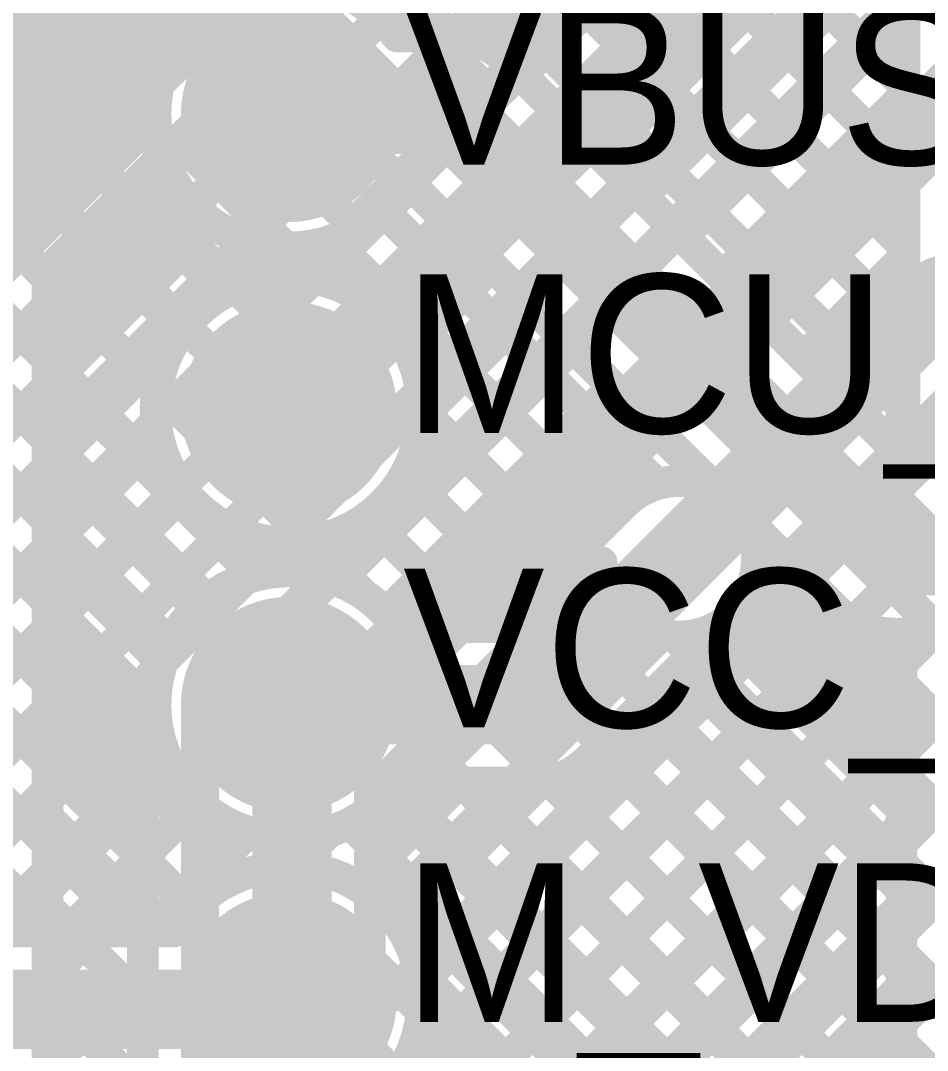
# Model space of a CAD drawing. Header units: millimetres. Extents: x 0.79 to 4.38, y 0.99 to 3.94.
# Drawn here: x 1.7055 to 1.9912, y 1.3521 to 1.6766 of the extents above; entities that cross this region are included whole.
import ezdxf

# ---------------------------------------------------------------- set-up
doc = ezdxf.new("R2010")
doc.units = ezdxf.units.MM
doc.header["$MEASUREMENT"] = 0
for name, color, linetype in [('BottomLayer', 5, 'Continuous'), ('MultiLayer', 9, 'Continuous'), ('TopLayer', 1, 'Continuous'), ('TopOverlay', 2, 'Continuous'), ('TopPaste', 8, 'Continuous'), ('TopSolder', 216, 'Continuous'), ('ViaHoleLayer', 16, 'Continuous')]:
    doc.layers.add(name, color=color, linetype=linetype)

# ---------------------------------------------------------------- blocks, each defined once
blk = doc.blocks.new('S______210')
at = {"layer": 'TopLayer', "const_width": 0.03}
blk.add_lwpolyline([(-0.015, 0, 1), (0.015, 0, 1)], format="xyb", close=True, dxfattribs=at)
at = {"layer": 'TopPaste', "const_width": 0.03}
blk.add_lwpolyline([(-0.015, 0, 1), (0.015, 0, 1)], format="xyb", close=True, dxfattribs=at)
at = {"layer": 'TopSolder', "const_width": 0.034}
blk.add_lwpolyline([(-0.017, 0, 1), (0.017, 0, 1)], format="xyb", close=True, dxfattribs=at)
blk = doc.blocks.new('S______211')
at = {"layer": 'TopLayer', "const_width": 0.03}
blk.add_lwpolyline([(-0.015, 0, 1), (0.015, 0, 1)], format="xyb", close=True, dxfattribs=at)
at = {"layer": 'TopPaste', "const_width": 0.03}
blk.add_lwpolyline([(-0.015, 0, 1), (0.015, 0, 1)], format="xyb", close=True, dxfattribs=at)
at = {"layer": 'TopSolder', "const_width": 0.034}
blk.add_lwpolyline([(-0.017, 0, 1), (0.017, 0, 1)], format="xyb", close=True, dxfattribs=at)
blk = doc.blocks.new('S______212')
at = {"layer": 'TopLayer', "const_width": 0.03}
blk.add_lwpolyline([(-0.015, 0, 1), (0.015, 0, 1)], format="xyb", close=True, dxfattribs=at)
at = {"layer": 'TopPaste', "const_width": 0.03}
blk.add_lwpolyline([(-0.015, 0, 1), (0.015, 0, 1)], format="xyb", close=True, dxfattribs=at)
at = {"layer": 'TopSolder', "const_width": 0.034}
blk.add_lwpolyline([(-0.017, 0, 1), (0.017, 0, 1)], format="xyb", close=True, dxfattribs=at)
blk = doc.blocks.new('S______213')
at = {"layer": 'TopLayer', "const_width": 0.03}
blk.add_lwpolyline([(-0.015, 0, 1), (0.015, 0, 1)], format="xyb", close=True, dxfattribs=at)
at = {"layer": 'TopPaste', "const_width": 0.03}
blk.add_lwpolyline([(-0.015, 0, 1), (0.015, 0, 1)], format="xyb", close=True, dxfattribs=at)
at = {"layer": 'TopSolder', "const_width": 0.034}
blk.add_lwpolyline([(-0.017, 0, 1), (0.017, 0, 1)], format="xyb", close=True, dxfattribs=at)

msp = doc.modelspace()

# ---------------------------------------------------------------- linework, layer by layer
at = {"layer": 'BottomLayer'}
for points, const_width in [([(1.57917, 1.54217), (2.2206, 2.1836)], 0.012), ([(1.59192, 1.52947), (2.22805, 2.1656)], 0.01), ([(1.6833, 1.61775), (2.23114, 2.1656)], 0.01), ([(1.696, 1.605), (2.245, 2.154)], 0.012), ([(1.714, 1.51601), (2.33399, 2.136)], 0.01), ([(1.714, 1.54429), (2.30571, 2.136)], 0.01), ([(1.714, 1.59754), (2.25246, 2.136)], 0.01), ([(1.714, 1.57258), (2.27742, 2.136)], 0.01), ([(1.762, 1.461), (2.223, 1.922)], 0.012), ([(1.77368, 1.57132), (1.93565, 1.7333)], 0.01), ([(1.791, 1.554), (1.953, 1.716)], 0.025), ([(1.84014, 1.72368), (1.88309, 1.68073)], 0.01), ([(1.826, 1.70954), (1.86894, 1.66659)], 0.01), ([(1.81185, 1.6954), (1.8548, 1.65245)], 0.01), ([(1.7493, 1.47375), (1.96704, 1.6915)], 0.01), ([(1.80832, 1.53668), (1.96315, 1.6915)], 0.01), ([(1.79771, 1.68126), (1.84066, 1.63831)], 0.01), ([(1.78357, 1.66711), (1.82652, 1.62417)], 0.01), ([(1.791, 1.443), (2.007, 1.659)], 0.025), ([(1.78558, 1.30475), (2.14536, 1.66453)], 0.01), ([(1.76943, 1.65297), (1.81238, 1.61002)], 0.01), ([(1.75528, 1.63883), (1.79823, 1.59588)], 0.01), ([(1.80356, 1.29444), (2.14536, 1.63624)], 0.01), ([(1.74114, 1.62469), (1.78409, 1.58174)], 0.01), ([(1.727, 1.61054), (1.77035, 1.56719)], 0.01), ([(1.81376, 1.27636), (2.14536, 1.60796)], 0.01), ([(1.714, 1.336), (1.714, 1.59754)], 0.01), ([(1.714, 1.59526), (1.7924, 1.51686)], 0.01), ([(1.913, 1.507), (1.996, 1.59)], 0.025), ([(1.996, 1.59), (2.026, 1.59)], 0.025), ([(1.66269, 1.097), (2.14536, 1.57967)], 0.01), ([(1.714, 1.56698), (1.77826, 1.50272)], 0.01), ([(1.81541, 1.36286), (2.01805, 1.5655)], 0.01), ([(1.93032, 1.48968), (2.00615, 1.5655)], 0.01), ([(1.69097, 1.097), (2.14536, 1.55139)], 0.01), ([(1.98809, 1.54744), (2.14536, 1.39018)], 0.01), ([(1.714, 1.48773), (1.76916, 1.54289)], 0.01), ([(1.714, 1.53869), (1.76412, 1.48857)], 0.01), ([(1.80419, 1.53335), (1.80654, 1.531)], 0.01), ([(1.97395, 1.5333), (2.14536, 1.36189)], 0.01), ([(1.714, 1.45944), (1.78484, 1.53029)], 0.01), ([(1.71925, 1.097), (2.14536, 1.5231)], 0.01), ([(1.95981, 1.51916), (2.14536, 1.33361)], 0.01), ([(1.714, 1.51041), (1.74998, 1.47443)], 0.01), ([(1.8155, 1.43285), (1.88853, 1.50588)], 0.01), ([(1.94567, 1.50502), (2.14536, 1.30532)], 0.01), ([(1.8155, 1.41952), (1.89141, 1.49543)], 0.01), ([(1.87424, 1.49159), (2.13325, 1.23258)], 0.01), ([(1.93152, 1.49088), (2.14536, 1.27704)], 0.01), ([(1.714, 1.48212), (1.744, 1.45212)], 0.01), ([(1.8155, 1.39124), (1.90741, 1.48315)], 0.01), ([(1.91157, 1.48254), (2.14536, 1.24875)], 0.01), ([(1.8601, 1.47745), (2.10155, 1.236)], 0.01), ([(1.84595, 1.46331), (2.07626, 1.233)], 0.01), ([(1.714, 1.43116), (1.744, 1.46116)], 0.01), ([(1.744, 1.30287), (1.744, 1.461)], 0.01), ([(1.762, 1.30287), (1.762, 1.461)], 0.012), ([(1.714, 1.45384), (1.744, 1.42384)], 0.01), ([(1.791, 1.365), (1.791, 1.443)], 0.025), ([(1.83181, 1.44916), (2.06166, 1.21932)], 0.01), ([(1.81767, 1.43502), (2.05069, 1.202)], 0.01), ([(1.714, 1.40287), (1.744, 1.43287)], 0.01), ([(1.8155, 1.365), (1.8155, 1.43285)], 0.01), ([(1.714, 1.42556), (1.744, 1.39556)], 0.01), ([(1.8155, 1.40891), (2.02459, 1.19982)], 0.01), ([(1.714, 1.37459), (1.744, 1.40459)], 0.01), ([(1.714, 1.39727), (1.744, 1.36727)], 0.01), ([(1.8155, 1.38062), (2.01286, 1.18326)], 0.01), ([(1.714, 1.3463), (1.744, 1.3763)], 0.01), ([(1.714, 1.36899), (1.744, 1.33899)], 0.01), ([(1.8132, 1.35464), (2.07084, 1.097)], 0.01), ([(1.42198, 1.026), (1.744, 1.34802)], 0.01)]:
    msp.add_lwpolyline(points, dxfattribs=dict(at, const_width=const_width))
for points, const_width in [([(1.79521, 1.68126, 1), (1.80021, 1.68126, 1)], 0.005), ([(1.88059, 1.68073, 1), (1.88559, 1.68073, 1)], 0.005), ([(1.78107, 1.66711, 1), (1.78607, 1.66711, 1)], 0.005), ([(1.86644, 1.66659, 1), (1.87144, 1.66659, 1)], 0.005), ([(1.76693, 1.65297, 1), (1.77193, 1.65297, 1)], 0.005), ([(1.8523, 1.65245, 1), (1.8573, 1.65245, 1)], 0.005), ([(1.75278, 1.63883, 1), (1.75778, 1.63883, 1)], 0.005), ([(1.83816, 1.63831, 1), (1.84316, 1.63831, 1)], 0.005), ([(1.73864, 1.62469, 1), (1.74364, 1.62469, 1)], 0.005), ([(1.82402, 1.62417, 1), (1.82902, 1.62417, 1)], 0.005), ([(1.7245, 1.61054, 1), (1.7295, 1.61054, 1)], 0.005), ([(1.80988, 1.61002, 1), (1.81488, 1.61002, 1)], 0.005), ([(1.7115, 1.59754, 1), (1.7165, 1.59754, 1)], 0.005), ([(1.7115, 1.59754, 1), (1.7165, 1.59754, 1)], 0.005), ([(1.7115, 1.59526, 1), (1.7165, 1.59526, 1)], 0.005), ([(1.79573, 1.59588, 1), (1.80073, 1.59588, 1)], 0.005), ([(1.98975, 1.59, 1), (2.00225, 1.59, 1)], 0.0125), ([(1.98975, 1.59, 1), (2.00225, 1.59, 1)], 0.0125), ([(1.78159, 1.58174, 1), (1.78659, 1.58174, 1)], 0.005), ([(1.7115, 1.57258, 1), (1.7165, 1.57258, 1)], 0.005), ([(1.77118, 1.57132, 1), (1.77618, 1.57132, 1)], 0.005), ([(1.77118, 1.57132, 1), (1.77618, 1.57132, 1)], 0.005), ([(1.7115, 1.56698, 1), (1.7165, 1.56698, 1)], 0.005), ([(1.76785, 1.56719, 1), (1.77285, 1.56719, 1)], 0.005), ([(1.78475, 1.554, 1), (1.79725, 1.554, 1)], 0.0125), ([(1.78509, 1.554, 1), (1.79691, 1.554, 1)], 0.01181), ([(1.98559, 1.54744, 1), (1.99059, 1.54744, 1)], 0.005), ([(1.7115, 1.54429, 1), (1.7165, 1.54429, 1)], 0.005), ([(1.76666, 1.54289, 1), (1.77166, 1.54289, 1)], 0.005), ([(1.7115, 1.53869, 1), (1.7165, 1.53869, 1)], 0.005), ([(1.80582, 1.53668, 1), (1.81082, 1.53668, 1)], 0.005), ([(1.80582, 1.53668, 1), (1.81082, 1.53668, 1)], 0.005), ([(1.80169, 1.53335, 1), (1.80669, 1.53335, 1)], 0.005), ([(1.80404, 1.531, 1), (1.80904, 1.531, 1)], 0.005), ([(1.97145, 1.5333, 1), (1.97645, 1.5333, 1)], 0.005), ([(1.78234, 1.53029, 1), (1.78734, 1.53029, 1)], 0.005), ([(1.95731, 1.51916, 1), (1.96231, 1.51916, 1)], 0.005), ([(1.7115, 1.51601, 1), (1.7165, 1.51601, 1)], 0.005), ([(1.7899, 1.51686, 1), (1.7949, 1.51686, 1)], 0.005), ([(1.90675, 1.507, 1), (1.91925, 1.507, 1)], 0.0125), ([(1.90709, 1.507, 1), (1.91891, 1.507, 1)], 0.01181), ([(1.7115, 1.51041, 1), (1.7165, 1.51041, 1)], 0.005), ([(1.88603, 1.50588, 1), (1.89103, 1.50588, 1)], 0.005), ([(1.88603, 1.50588, 1), (1.89103, 1.50588, 1)], 0.005), ([(1.94317, 1.50502, 1), (1.94817, 1.50502, 1)], 0.005), ([(1.77576, 1.50272, 1), (1.78076, 1.50272, 1)], 0.005), ([(1.88891, 1.49543, 1), (1.89391, 1.49543, 1)], 0.005), ([(1.87174, 1.49159, 1), (1.87674, 1.49159, 1)], 0.005), ([(1.76162, 1.48857, 1), (1.76662, 1.48857, 1)], 0.005), ([(1.92782, 1.48968, 1), (1.93282, 1.48968, 1)], 0.005), ([(1.92782, 1.48968, 1), (1.93282, 1.48968, 1)], 0.005), ([(1.92902, 1.49088, 1), (1.93402, 1.49088, 1)], 0.005), ([(1.7115, 1.48773, 1), (1.7165, 1.48773, 1)], 0.005), ([(1.7115, 1.48212, 1), (1.7165, 1.48212, 1)], 0.005), ([(1.90491, 1.48315, 1), (1.90991, 1.48315, 1)], 0.005), ([(1.90907, 1.48254, 1), (1.91407, 1.48254, 1)], 0.005), ([(1.8576, 1.47745, 1), (1.8626, 1.47745, 1)], 0.005), ([(1.74677, 1.47373, 1), (1.75177, 1.47373, 1)], 0.005), ([(1.7468, 1.47375, 1), (1.7518, 1.47375, 1)], 0.005), ([(1.7468, 1.47375, 1), (1.7518, 1.47375, 1)], 0.005), ([(1.74748, 1.47443, 1), (1.75248, 1.47443, 1)], 0.005), ([(1.84345, 1.46331, 1), (1.84845, 1.46331, 1)], 0.005), ([(1.7115, 1.45944, 1), (1.7165, 1.45944, 1)], 0.005), ([(1.7415, 1.46116, 1), (1.7465, 1.46116, 1)], 0.005), ([(1.7415, 1.461, 1), (1.7465, 1.461, 1)], 0.005), ([(1.7415, 1.461, 1), (1.7465, 1.461, 1)], 0.005), ([(1.7415, 1.461, 1), (1.7465, 1.461, 1)], 0.005), ([(1.759, 1.461, 1), (1.765, 1.461, 1)], 0.006), ([(1.759, 1.461, 1), (1.765, 1.461, 1)], 0.006), ([(1.7115, 1.45384, 1), (1.7165, 1.45384, 1)], 0.005), ([(1.7415, 1.45212, 1), (1.7465, 1.45212, 1)], 0.005), ([(1.78475, 1.443, 1), (1.79725, 1.443, 1)], 0.0125), ([(1.78475, 1.443, 1), (1.79725, 1.443, 1)], 0.0125), ([(1.82931, 1.44916, 1), (1.83431, 1.44916, 1)], 0.005), ([(1.81517, 1.43502, 1), (1.82017, 1.43502, 1)], 0.005), ([(1.7115, 1.43116, 1), (1.7165, 1.43116, 1)], 0.005), ([(1.7415, 1.43287, 1), (1.7465, 1.43287, 1)], 0.005), ([(1.813, 1.43285, 1), (1.818, 1.43285, 1)], 0.005), ([(1.813, 1.43285, 1), (1.818, 1.43285, 1)], 0.005), ([(1.7115, 1.42556, 1), (1.7165, 1.42556, 1)], 0.005), ([(1.7415, 1.42384, 1), (1.7465, 1.42384, 1)], 0.005), ([(1.813, 1.41952, 1), (1.818, 1.41952, 1)], 0.005), ([(1.813, 1.40891, 1), (1.818, 1.40891, 1)], 0.005), ([(1.7415, 1.40459, 1), (1.7465, 1.40459, 1)], 0.005), ([(1.7115, 1.40287, 1), (1.7165, 1.40287, 1)], 0.005), ([(1.7115, 1.39727, 1), (1.7165, 1.39727, 1)], 0.005), ([(1.7415, 1.39556, 1), (1.7465, 1.39556, 1)], 0.005), ([(1.813, 1.39124, 1), (1.818, 1.39124, 1)], 0.005), ([(1.813, 1.38062, 1), (1.818, 1.38062, 1)], 0.005), ([(1.7115, 1.37459, 1), (1.7165, 1.37459, 1)], 0.005), ([(1.7415, 1.3763, 1), (1.7465, 1.3763, 1)], 0.005), ([(1.78475, 1.365, 1), (1.79725, 1.365, 1)], 0.0125), ([(1.78509, 1.365, 1), (1.79691, 1.365, 1)], 0.01181), ([(1.7115, 1.36899, 1), (1.7165, 1.36899, 1)], 0.005), ([(1.7415, 1.36727, 1), (1.7465, 1.36727, 1)], 0.005), ([(1.813, 1.365, 1), (1.818, 1.365, 1)], 0.005), ([(1.813, 1.365, 1), (1.818, 1.365, 1)], 0.005), ([(1.81291, 1.36286, 1), (1.81791, 1.36286, 1)], 0.005), ([(1.8107, 1.35464, 1), (1.8157, 1.35464, 1)], 0.005), ([(1.7415, 1.34802, 1), (1.7465, 1.34802, 1)], 0.005)]:
    msp.add_lwpolyline(points, format="xyb", close=True, dxfattribs=dict(at, const_width=const_width))
at = {"layer": 'BottomLayer', "const_width": 0.01}
for points in [[(1.80832, 1.53668, -1), (1.77368, 1.57132)], [(1.93032, 1.48968, -0.651731), (1.88853, 1.50588)], [(1.744, 1.461, -0.199396), (1.7493, 1.47375)], [(1.744, 1.461, -0.198912), (1.74927, 1.47373)], [(1.8155, 1.365, -0.558184), (1.78, 1.34311)]]:
    msp.add_lwpolyline(points, format="xyb", dxfattribs=at)
at = {"layer": 'MultiLayer', "const_width": 0.01181}
for points in [[(1.78509, 1.554, 1), (1.79691, 1.554, 1)], [(1.90709, 1.507, 1), (1.91891, 1.507, 1)], [(1.78509, 1.365, 1), (1.79691, 1.365, 1)]]:
    msp.add_lwpolyline(points, format="xyb", close=True, dxfattribs=at)
at = {"layer": 'TopLayer'}
for points, const_width in [([(1.82437, 1.67164), (2.24514, 2.0924)], 0.01), ([(1.84858, 1.67039), (2.25787, 2.07968)], 0.01), ([(1.86315, 1.6595), (2.2706, 2.06695)], 0.01), ([(1.616, 2.02418), (1.984, 1.65618)], 0.01), ([(1.616, 1.99873), (1.984, 1.63073)], 0.01), ([(1.616, 1.97327), (1.984, 1.60527)], 0.01), ([(1.83171, 1.7321), (1.984, 1.57982)], 0.01), ([(1.87588, 1.64677), (1.94763, 1.71853)], 0.01), ([(1.616, 1.59054), (1.73796, 1.7125)], 0.01), ([(1.62221, 1.7125), (1.75599, 1.57872)], 0.01), ([(1.64767, 1.7125), (1.76946, 1.59071)], 0.01), ([(1.67312, 1.7125), (1.74946, 1.63617)], 0.01), ([(1.69858, 1.7125), (1.75028, 1.6608)], 0.01), ([(1.72404, 1.7125), (1.76, 1.67653)], 0.01), ([(1.82483, 1.71353), (1.984, 1.55436)], 0.01), ([(1.616, 1.56509), (1.75928, 1.70836)], 0.01), ([(1.8118, 1.7011), (1.84127, 1.67163)], 0.01), ([(1.8886, 1.63405), (1.95397, 1.69941)], 0.01), ([(1.616, 1.53963), (1.77438, 1.69801)], 0.01), ([(1.616, 1.69326), (1.74853, 1.56073)], 0.01), ([(1.90133, 1.62132), (1.97152, 1.6915)], 0.01), ([(1.984, 1.638), (1.984, 1.691)], 0.01), ([(1.91406, 1.60859), (1.984, 1.67853)], 0.01), ([(1.82411, 1.67164), (1.84086, 1.67164)], 0.01), ([(1.616, 1.6678), (1.78164, 1.50216)], 0.01), ([(1.85821, 1.66444), (1.983, 1.53965)], 0.01), ([(1.79, 1.64714), (1.84086, 1.64714)], 0.025), ([(1.84086, 1.64714), (1.98, 1.508)], 0.025), ([(1.92679, 1.59586), (1.984, 1.65307)], 0.01), ([(1.616, 1.51418), (1.74801, 1.64619)], 0.01), ([(1.616, 1.64235), (1.7642, 1.49415)], 0.01), ([(1.984, 1.625), (1.984, 1.638)], 0.01), ([(1.984, 1.625), (1.984, 1.638)], 0.01), ([(1.616, 1.48872), (1.75355, 1.62627)], 0.01), ([(1.93951, 1.58313), (1.984, 1.62762)], 0.01), ([(1.984, 1.5534), (1.984, 1.625)], 0.01), ([(1.79879, 1.59514), (1.82628, 1.62264)], 0.01), ([(1.82411, 1.62264), (1.83072, 1.62264)], 0.01), ([(1.83072, 1.62264), (1.92498, 1.52837)], 0.01), ([(1.616, 1.61689), (1.75266, 1.48023)], 0.01), ([(1.8194, 1.61714), (1.90604, 1.53049)], 0.01), ([(1.616, 1.46327), (1.76565, 1.61292)], 0.01), ([(1.81609, 1.58699), (1.84123, 1.61212)], 0.01), ([(1.7681, 1.58991), (1.78379, 1.6056)], 0.01), ([(1.77903, 1.60659), (1.78956, 1.59607)], 0.01), ([(1.80366, 1.60742), (1.89122, 1.51986)], 0.01), ([(1.95224, 1.57041), (1.984, 1.60216)], 0.01), ([(1.82751, 1.57296), (1.85395, 1.5994)], 0.01), ([(1.616, 1.59143), (1.74803, 1.4594)], 0.01), ([(1.83195, 1.55193), (1.86668, 1.58667)], 0.01), ([(1.616, 1.43781), (1.75416, 1.57597)], 0.01), ([(1.96497, 1.55768), (1.984, 1.57671)], 0.01), ([(1.80551, 1.50004), (1.87941, 1.57394)], 0.01), ([(1.616, 1.56598), (1.77486, 1.40711)], 0.01), ([(1.82065, 1.48972), (1.89214, 1.56121)], 0.01), ([(1.832, 1.55363), (1.87849, 1.50714)], 0.01), ([(1.983, 1.53965), (1.983, 1.5534)], 0.01), ([(1.9777, 1.54495), (1.983, 1.55025)], 0.01), ([(1.84188, 1.4855), (1.90487, 1.54849)], 0.01), ([(1.616, 1.41235), (1.74893, 1.54528)], 0.01), ([(1.616, 1.54052), (1.7596, 1.39692)], 0.01), ([(1.91333, 1.5315), (1.91759, 1.53576)], 0.01), ([(1.82664, 1.53353), (1.86576, 1.49441)], 0.01), ([(1.616, 1.3869), (1.75708, 1.52798)], 0.01), ([(1.85685, 1.4855), (1.89568, 1.52432)], 0.01), ([(1.81465, 1.52006), (1.84921, 1.4855)], 0.01), ([(1.93437, 1.51898), (1.96265, 1.4907)], 0.01), ([(1.616, 1.51507), (1.74157, 1.3895)], 0.01), ([(1.64406, 1.3895), (1.77111, 1.51656)], 0.01), ([(1.867, 1.461), (1.913, 1.507)], 0.025), ([(1.98, 1.508), (2.019, 1.508)], 0.025), ([(1.78231, 1.50229), (1.79214, 1.51212)], 0.01), ([(1.79666, 1.5126), (1.81333, 1.49593)], 0.01), ([(1.93739, 1.50464), (1.94305, 1.5103)], 0.01), ([(1.93649, 1.50004), (1.983, 1.45354)], 0.01), ([(1.83164, 1.37343), (1.95578, 1.49757)], 0.01), ([(1.616, 1.48961), (1.71611, 1.3895)], 0.01), ([(1.88435, 1.4437), (1.93032, 1.48968)], 0.01), ([(1.79945, 1.31579), (1.96952, 1.48586)], 0.01), ([(1.82411, 1.4855), (1.85685, 1.4855)], 0.01), ([(1.92586, 1.48522), (1.983, 1.42808)], 0.01), ([(1.97844, 1.48355), (1.983, 1.47899)], 0.01), ([(1.983, 1.443), (1.983, 1.4835)], 0.01), ([(1.81654, 1.30742), (1.983, 1.47388)], 0.01), ([(1.91314, 1.47249), (1.983, 1.40263)], 0.01), ([(1.66951, 1.3895), (1.74871, 1.4687)], 0.01), ([(1.79, 1.461), (1.867, 1.461)], 0.025), ([(1.90041, 1.45976), (1.983, 1.37717)], 0.01), ([(1.82778, 1.29321), (1.983, 1.44843)], 0.01), ([(1.88768, 1.44703), (1.983, 1.35171)], 0.01), ([(1.69497, 1.3895), (1.75097, 1.4455)], 0.01), ([(1.983, 1.381), (1.983, 1.443)], 0.01), ([(1.983, 1.381), (1.983, 1.443)], 0.01), ([(1.81138, 1.40409), (1.8438, 1.4365)], 0.01), ([(1.82411, 1.4365), (1.867, 1.4365)], 0.01), ([(1.82456, 1.39181), (1.86937, 1.43662)], 0.01), ([(1.8473, 1.4365), (1.983, 1.3008)], 0.01), ([(1.8722, 1.43706), (1.983, 1.32626)], 0.01), ([(1.82314, 1.4352), (1.983, 1.27535)], 0.01), ([(1.72043, 1.3895), (1.76128, 1.43036)], 0.01), ([(1.80923, 1.42366), (1.983, 1.24989)], 0.01), ([(1.74588, 1.3895), (1.77734, 1.42096)], 0.01), ([(1.79174, 1.4099), (1.80286, 1.42102)], 0.01), ([(1.83189, 1.27186), (1.983, 1.42297)], 0.01), ([(1.7884, 1.41903), (1.79833, 1.4091)], 0.01), ([(1.616, 1.03052), (1.983, 1.39752)], 0.01), ([(1.64, 1.3895), (1.75396, 1.3895)], 0.01), ([(1.983, 1.19), (1.983, 1.381)], 0.01), ([(1.83117, 1.37627), (1.983, 1.22443)], 0.01), ([(1.64, 1.365), (1.791, 1.365)], 0.025), ([(1.64094, 1.03), (1.983, 1.37206)], 0.01), ([(1.82918, 1.3528), (1.983, 1.19898)], 0.01)]:
    msp.add_lwpolyline(points, dxfattribs=dict(at, const_width=const_width))
at = {"layer": 'TopLayer', "const_width": 0.01}
for points in [[(1.82411, 1.62264, -3.106685), (1.82411, 1.67164)], [(1.84086, 1.67164, -0.198912), (1.85819, 1.66446)], [(1.84086, 1.67164, -0.199267), (1.85821, 1.66444)], [(1.89568, 1.52432, -0.33594), (1.92498, 1.52837)], [(1.93437, 1.51898, -0.128444), (1.9375, 1.507)], [(1.9375, 1.507, -0.198912), (1.93032, 1.48968)], [(1.82411, 1.4365, -3.106685), (1.82411, 1.4855)], [(1.98, 1.4835, -0.199267), (1.96265, 1.4907)], [(1.98, 1.4835, -0.198912), (1.96268, 1.49068)], [(1.88435, 1.4437, -0.199267), (1.867, 1.4365)], [(1.88433, 1.44368, -0.198912), (1.867, 1.4365)], [(1.75396, 1.3895, -0.761165), (1.832, 1.36794)], [(1.832, 1.36794, -0.6951), (1.7582, 1.3405)]]:
    msp.add_lwpolyline(points, format="xyb", dxfattribs=at)
at = {"layer": 'TopLayer'}
for points, const_width in [([(1.7575, 1.67653, 1), (1.7625, 1.67653, 1)], 0.005), ([(1.9815, 1.67853, 1), (1.9865, 1.67853, 1)], 0.005), ([(1.82161, 1.67164, 1), (1.82661, 1.67164, 1)], 0.005), ([(1.82161, 1.67164, 1), (1.82661, 1.67164, 1)], 0.005), ([(1.82187, 1.67164, 1), (1.82687, 1.67164, 1)], 0.005), ([(1.83836, 1.67164, 1), (1.84336, 1.67164, 1)], 0.005), ([(1.83836, 1.67164, 1), (1.84336, 1.67164, 1)], 0.005), ([(1.83836, 1.67164, 1), (1.84336, 1.67164, 1)], 0.005), ([(1.83877, 1.67163, 1), (1.84377, 1.67163, 1)], 0.005), ([(1.84608, 1.67039, 1), (1.85108, 1.67039, 1)], 0.005), ([(1.85569, 1.66446, 1), (1.86069, 1.66446, 1)], 0.005), ([(1.85571, 1.66444, 1), (1.86071, 1.66444, 1)], 0.005), ([(1.85571, 1.66444, 1), (1.86071, 1.66444, 1)], 0.005), ([(1.74778, 1.6608, 1), (1.75278, 1.6608, 1)], 0.005), ([(1.86065, 1.6595, 1), (1.86565, 1.6595, 1)], 0.005), ([(1.78375, 1.64714, 1), (1.79625, 1.64714, 1)], 0.0125), ([(1.83461, 1.64714, 1), (1.84711, 1.64714, 1)], 0.0125), ([(1.83461, 1.64714, 1), (1.84711, 1.64714, 1)], 0.0125), ([(1.9815, 1.65618, 1), (1.9865, 1.65618, 1)], 0.005), ([(1.9815, 1.65307, 1), (1.9865, 1.65307, 1)], 0.005), ([(1.74551, 1.64619, 1), (1.75051, 1.64619, 1)], 0.005), ([(1.87338, 1.64677, 1), (1.87838, 1.64677, 1)], 0.005), ([(1.9815, 1.638, 1), (1.9865, 1.638, 1)], 0.005), ([(1.9815, 1.638, 1), (1.9865, 1.638, 1)], 0.005), ([(1.9815, 1.638, 1), (1.9865, 1.638, 1)], 0.005), ([(1.74696, 1.63617, 1), (1.75196, 1.63617, 1)], 0.005), ([(1.8861, 1.63405, 1), (1.8911, 1.63405, 1)], 0.005), ([(1.9815, 1.63073, 1), (1.9865, 1.63073, 1)], 0.005), ([(1.75105, 1.62627, 1), (1.75605, 1.62627, 1)], 0.005), ([(1.9815, 1.62762, 1), (1.9865, 1.62762, 1)], 0.005), ([(1.9815, 1.625, 1), (1.9865, 1.625, 1)], 0.005), ([(1.9815, 1.625, 1), (1.9865, 1.625, 1)], 0.005), ([(1.9815, 1.625, 1), (1.9865, 1.625, 1)], 0.005), ([(1.82161, 1.62264, 1), (1.82661, 1.62264, 1)], 0.005), ([(1.82161, 1.62264, 1), (1.82661, 1.62264, 1)], 0.005), ([(1.82378, 1.62264, 1), (1.82878, 1.62264, 1)], 0.005), ([(1.82822, 1.62264, 1), (1.83322, 1.62264, 1)], 0.005), ([(1.82822, 1.62264, 1), (1.83322, 1.62264, 1)], 0.005), ([(1.89883, 1.62132, 1), (1.90383, 1.62132, 1)], 0.005), ([(1.8169, 1.61714, 1), (1.8219, 1.61714, 1)], 0.005), ([(1.76315, 1.61292, 1), (1.76815, 1.61292, 1)], 0.005), ([(1.83873, 1.61212, 1), (1.84373, 1.61212, 1)], 0.005), ([(1.91156, 1.60859, 1), (1.91656, 1.60859, 1)], 0.005), ([(1.77653, 1.60659, 1), (1.78153, 1.60659, 1)], 0.005), ([(1.78129, 1.6056, 1), (1.78629, 1.6056, 1)], 0.005), ([(1.80116, 1.60742, 1), (1.80616, 1.60742, 1)], 0.005), ([(1.9815, 1.60527, 1), (1.9865, 1.60527, 1)], 0.005), ([(1.9815, 1.60216, 1), (1.9865, 1.60216, 1)], 0.005), ([(1.85145, 1.5994, 1), (1.85645, 1.5994, 1)], 0.005), ([(1.832, 1.55407, 1), (1.748, 1.55407, 1)], 0.01), ([(1.78706, 1.59607, 1), (1.79206, 1.59607, 1)], 0.005), ([(1.92429, 1.59586, 1), (1.92929, 1.59586, 1)], 0.005), ([(1.79629, 1.59514, 1), (1.80129, 1.59514, 1)], 0.005), ([(1.7656, 1.58991, 1), (1.7706, 1.58991, 1)], 0.005), ([(1.76696, 1.59071, 1), (1.77196, 1.59071, 1)], 0.005), ([(1.81359, 1.58699, 1), (1.81859, 1.58699, 1)], 0.005), ([(1.86418, 1.58667, 1), (1.86918, 1.58667, 1)], 0.005), ([(1.93701, 1.58313, 1), (1.94201, 1.58313, 1)], 0.005), ([(1.9815, 1.57982, 1), (1.9865, 1.57982, 1)], 0.005), ([(1.75166, 1.57597, 1), (1.75666, 1.57597, 1)], 0.005), ([(1.75349, 1.57872, 1), (1.75849, 1.57872, 1)], 0.005), ([(1.9815, 1.57671, 1), (1.9865, 1.57671, 1)], 0.005), ([(1.82501, 1.57296, 1), (1.83001, 1.57296, 1)], 0.005), ([(1.87691, 1.57394, 1), (1.88191, 1.57394, 1)], 0.005), ([(1.94974, 1.57041, 1), (1.95474, 1.57041, 1)], 0.005), ([(1.74603, 1.56073, 1), (1.75103, 1.56073, 1)], 0.005), ([(1.78509, 1.554, 1), (1.79691, 1.554, 1)], 0.01181), ([(1.88964, 1.56121, 1), (1.89464, 1.56121, 1)], 0.005), ([(1.96247, 1.55768, 1), (1.96747, 1.55768, 1)], 0.005), ([(1.7455, 1.55407, 1), (1.7505, 1.55407, 1)], 0.005), ([(1.8295, 1.55407, 1), (1.8345, 1.55407, 1)], 0.005), ([(1.8295, 1.55363, 1), (1.8345, 1.55363, 1)], 0.005), ([(1.9805, 1.5534, 1), (1.9855, 1.5534, 1)], 0.005), ([(1.9815, 1.55436, 1), (1.9865, 1.55436, 1)], 0.005), ([(1.9815, 1.5534, 1), (1.9865, 1.5534, 1)], 0.005), ([(1.82945, 1.55193, 1), (1.83445, 1.55193, 1)], 0.005), ([(1.9805, 1.55025, 1), (1.9855, 1.55025, 1)], 0.005), ([(1.90237, 1.54849, 1), (1.90737, 1.54849, 1)], 0.005), ([(1.74643, 1.54528, 1), (1.75143, 1.54528, 1)], 0.005), ([(1.9752, 1.54495, 1), (1.9802, 1.54495, 1)], 0.005), ([(1.9805, 1.53965, 1), (1.9855, 1.53965, 1)], 0.005), ([(1.9805, 1.53965, 1), (1.9855, 1.53965, 1)], 0.005), ([(1.91509, 1.53576, 1), (1.92009, 1.53576, 1)], 0.005), ([(1.82414, 1.53353, 1), (1.82914, 1.53353, 1)], 0.005), ([(1.90354, 1.53049, 1), (1.90854, 1.53049, 1)], 0.005), ([(1.91083, 1.5315, 1), (1.91583, 1.5315, 1)], 0.005), ([(1.75458, 1.52798, 1), (1.75958, 1.52798, 1)], 0.005), ([(1.92248, 1.52837, 1), (1.92748, 1.52837, 1)], 0.005), ([(1.92248, 1.52837, 1), (1.92748, 1.52837, 1)], 0.005), ([(1.89318, 1.52432, 1), (1.89818, 1.52432, 1)], 0.005), ([(1.89318, 1.52432, 1), (1.89818, 1.52432, 1)], 0.005), ([(1.81215, 1.52006, 1), (1.81715, 1.52006, 1)], 0.005), ([(1.88872, 1.51986, 1), (1.89372, 1.51986, 1)], 0.005), ([(1.93187, 1.51898, 1), (1.93687, 1.51898, 1)], 0.005), ([(1.93187, 1.51898, 1), (1.93687, 1.51898, 1)], 0.005), ([(1.76861, 1.51656, 1), (1.77361, 1.51656, 1)], 0.005), ([(1.90675, 1.507, 1), (1.91925, 1.507, 1)], 0.0125), ([(1.97375, 1.508, 1), (1.98625, 1.508, 1)], 0.0125), ([(1.97375, 1.508, 1), (1.98625, 1.508, 1)], 0.0125), ([(1.78964, 1.51212, 1), (1.79464, 1.51212, 1)], 0.005), ([(1.79416, 1.5126, 1), (1.79916, 1.5126, 1)], 0.005), ([(1.90709, 1.507, 1), (1.91891, 1.507, 1)], 0.01181), ([(1.94055, 1.5103, 1), (1.94555, 1.5103, 1)], 0.005), ([(1.87599, 1.50714, 1), (1.88099, 1.50714, 1)], 0.005), ([(1.93489, 1.50464, 1), (1.93989, 1.50464, 1)], 0.005), ([(1.935, 1.507, 1), (1.94, 1.507, 1)], 0.005), ([(1.935, 1.507, 1), (1.94, 1.507, 1)], 0.005), ([(1.77914, 1.50216, 1), (1.78414, 1.50216, 1)], 0.005), ([(1.77981, 1.50229, 1), (1.78481, 1.50229, 1)], 0.005), ([(1.80301, 1.50004, 1), (1.80801, 1.50004, 1)], 0.005), ([(1.93399, 1.50004, 1), (1.93899, 1.50004, 1)], 0.005), ([(1.81083, 1.49593, 1), (1.81583, 1.49593, 1)], 0.005), ([(1.95328, 1.49757, 1), (1.95828, 1.49757, 1)], 0.005), ([(1.7617, 1.49415, 1), (1.7667, 1.49415, 1)], 0.005), ([(1.86326, 1.49441, 1), (1.86826, 1.49441, 1)], 0.005), ([(1.81815, 1.48972, 1), (1.82315, 1.48972, 1)], 0.005), ([(1.92782, 1.48968, 1), (1.93282, 1.48968, 1)], 0.005), ([(1.92782, 1.48968, 1), (1.93282, 1.48968, 1)], 0.005), ([(1.96015, 1.4907, 1), (1.96515, 1.4907, 1)], 0.005), ([(1.96015, 1.4907, 1), (1.96515, 1.4907, 1)], 0.005), ([(1.96018, 1.49068, 1), (1.96518, 1.49068, 1)], 0.005), ([(1.82161, 1.4855, 1), (1.82661, 1.4855, 1)], 0.005), ([(1.82161, 1.4855, 1), (1.82661, 1.4855, 1)], 0.005), ([(1.83938, 1.4855, 1), (1.84438, 1.4855, 1)], 0.005), ([(1.84671, 1.4855, 1), (1.85171, 1.4855, 1)], 0.005), ([(1.85435, 1.4855, 1), (1.85936, 1.4855, 1)], 0.005), ([(1.85435, 1.4855, 1), (1.85936, 1.4855, 1)], 0.005), ([(1.92336, 1.48522, 1), (1.92836, 1.48522, 1)], 0.005), ([(1.96702, 1.48586, 1), (1.97202, 1.48586, 1)], 0.005), ([(1.97594, 1.48355, 1), (1.98094, 1.48355, 1)], 0.005), ([(1.9775, 1.4835, 1), (1.9825, 1.4835, 1)], 0.005), ([(1.9775, 1.4835, 1), (1.9825, 1.4835, 1)], 0.005), ([(1.9805, 1.4835, 1), (1.9855, 1.4835, 1)], 0.005), ([(1.75016, 1.48023, 1), (1.75516, 1.48023, 1)], 0.005), ([(1.9805, 1.47899, 1), (1.9855, 1.47899, 1)], 0.005), ([(1.91064, 1.47249, 1), (1.91564, 1.47249, 1)], 0.005), ([(1.9805, 1.47388, 1), (1.9855, 1.47388, 1)], 0.005), ([(1.74621, 1.4687, 1), (1.75121, 1.4687, 1)], 0.005), ([(1.78375, 1.461, 1), (1.79625, 1.461, 1)], 0.0125), ([(1.86075, 1.461, 1), (1.87325, 1.461, 1)], 0.0125), ([(1.86075, 1.461, 1), (1.87325, 1.461, 1)], 0.0125), ([(1.74553, 1.4594, 1), (1.75053, 1.4594, 1)], 0.005), ([(1.89791, 1.45976, 1), (1.90291, 1.45976, 1)], 0.005), ([(1.9805, 1.45354, 1), (1.9855, 1.45354, 1)], 0.005), ([(1.88518, 1.44703, 1), (1.89018, 1.44703, 1)], 0.005), ([(1.9805, 1.44843, 1), (1.9855, 1.44843, 1)], 0.005), ([(1.74847, 1.4455, 1), (1.75347, 1.4455, 1)], 0.005), ([(1.88183, 1.44368, 1), (1.88683, 1.44368, 1)], 0.005), ([(1.88185, 1.4437, 1), (1.88685, 1.4437, 1)], 0.005), ([(1.88185, 1.4437, 1), (1.88685, 1.4437, 1)], 0.005), ([(1.9805, 1.443, 1), (1.9855, 1.443, 1)], 0.005), ([(1.9805, 1.443, 1), (1.9855, 1.443, 1)], 0.005), ([(1.9805, 1.443, 1), (1.9855, 1.443, 1)], 0.005), ([(1.82161, 1.4365, 1), (1.82661, 1.4365, 1)], 0.005), ([(1.82161, 1.4365, 1), (1.82661, 1.4365, 1)], 0.005), ([(1.8413, 1.4365, 1), (1.8463, 1.4365, 1)], 0.005), ([(1.8448, 1.4365, 1), (1.8498, 1.4365, 1)], 0.005), ([(1.8645, 1.4365, 1), (1.8695, 1.4365, 1)], 0.005), ([(1.8645, 1.4365, 1), (1.8695, 1.4365, 1)], 0.005), ([(1.8645, 1.4365, 1), (1.8695, 1.4365, 1)], 0.005), ([(1.86687, 1.43662, 1), (1.87187, 1.43662, 1)], 0.005), ([(1.8697, 1.43706, 1), (1.8747, 1.43706, 1)], 0.005), ([(1.82064, 1.4352, 1), (1.82564, 1.4352, 1)], 0.005), ([(1.75878, 1.43036, 1), (1.76378, 1.43036, 1)], 0.005), ([(1.9805, 1.42808, 1), (1.9855, 1.42808, 1)], 0.005), ([(1.80673, 1.42366, 1), (1.81173, 1.42366, 1)], 0.005), ([(1.77484, 1.42096, 1), (1.77984, 1.42096, 1)], 0.005), ([(1.80036, 1.42102, 1), (1.80536, 1.42102, 1)], 0.005), ([(1.9805, 1.42297, 1), (1.9855, 1.42297, 1)], 0.005), ([(1.7859, 1.41903, 1), (1.7909, 1.41903, 1)], 0.005), ([(1.77236, 1.40711, 1), (1.77736, 1.40711, 1)], 0.005), ([(1.78924, 1.4099, 1), (1.79424, 1.4099, 1)], 0.005), ([(1.79583, 1.4091, 1), (1.80083, 1.4091, 1)], 0.005), ([(1.80888, 1.40409, 1), (1.81388, 1.40409, 1)], 0.005), ([(1.9805, 1.40263, 1), (1.9855, 1.40263, 1)], 0.005), ([(1.9805, 1.39752, 1), (1.9855, 1.39752, 1)], 0.005), ([(1.7571, 1.39692, 1), (1.7621, 1.39692, 1)], 0.005), ([(1.82206, 1.39181, 1), (1.82706, 1.39181, 1)], 0.005), ([(1.71361, 1.3895, 1), (1.71861, 1.3895, 1)], 0.005), ([(1.71793, 1.3895, 1), (1.72293, 1.3895, 1)], 0.005), ([(1.73907, 1.3895, 1), (1.74407, 1.3895, 1)], 0.005), ([(1.74338, 1.3895, 1), (1.74838, 1.3895, 1)], 0.005), ([(1.75146, 1.3895, 1), (1.75646, 1.3895, 1)], 0.005), ([(1.75146, 1.3895, 1), (1.75646, 1.3895, 1)], 0.005), ([(1.9805, 1.381, 1), (1.9855, 1.381, 1)], 0.005), ([(1.9805, 1.381, 1), (1.9855, 1.381, 1)], 0.005), ([(1.9805, 1.381, 1), (1.9855, 1.381, 1)], 0.005), ([(1.82867, 1.37627, 1), (1.83367, 1.37627, 1)], 0.005), ([(1.9805, 1.37717, 1), (1.9855, 1.37717, 1)], 0.005), ([(1.78475, 1.365, 1), (1.79725, 1.365, 1)], 0.0125), ([(1.78509, 1.365, 1), (1.79691, 1.365, 1)], 0.01181), ([(1.82914, 1.37343, 1), (1.83414, 1.37343, 1)], 0.005), ([(1.9805, 1.37206, 1), (1.9855, 1.37206, 1)], 0.005), ([(1.8295, 1.36794, 1), (1.8345, 1.36794, 1)], 0.005), ([(1.8295, 1.36794, 1), (1.8345, 1.36794, 1)], 0.005), ([(1.82668, 1.3528, 1), (1.83168, 1.3528, 1)], 0.005), ([(1.9805, 1.35171, 1), (1.9855, 1.35171, 1)], 0.005)]:
    msp.add_lwpolyline(points, format="xyb", close=True, dxfattribs=dict(at, const_width=const_width))
at = {"layer": 'ViaHoleLayer', "const_width": 0.00591}
for points in [[(1.78805, 1.554, 1), (1.79395, 1.554, 1)], [(1.91005, 1.507, 1), (1.91595, 1.507, 1)], [(1.78805, 1.365, 1), (1.79395, 1.365, 1)]]:
    msp.add_lwpolyline(points, format="xyb", close=True, dxfattribs=at)

# ---------------------------------------------------------------- block references
at = {"rotation": 90}
for name, p in [('S______212', (1.79, 1.64714)), ('S______210', (1.79, 1.55407)), ('S______211', (1.79, 1.461))]:
    msp.add_blockref(name, p, dxfattribs=at)
msp.add_blockref('S______213', (1.79, 1.36794))

# ---------------------------------------------------------------- texts
at = {"layer": 'TopOverlay'}
for s, p in [('VBUS', (1.826, 1.6312)), ('MCU_5V', (1.826, 1.54665)), ('VCC_3V3', (1.826, 1.45385)), ('M_VDD', (1.826, 1.36105))]:
    msp.add_text(s, height=0.05, rotation=360, dxfattribs=at).set_placement(p)

doc.saveas('drawing.dxf')
